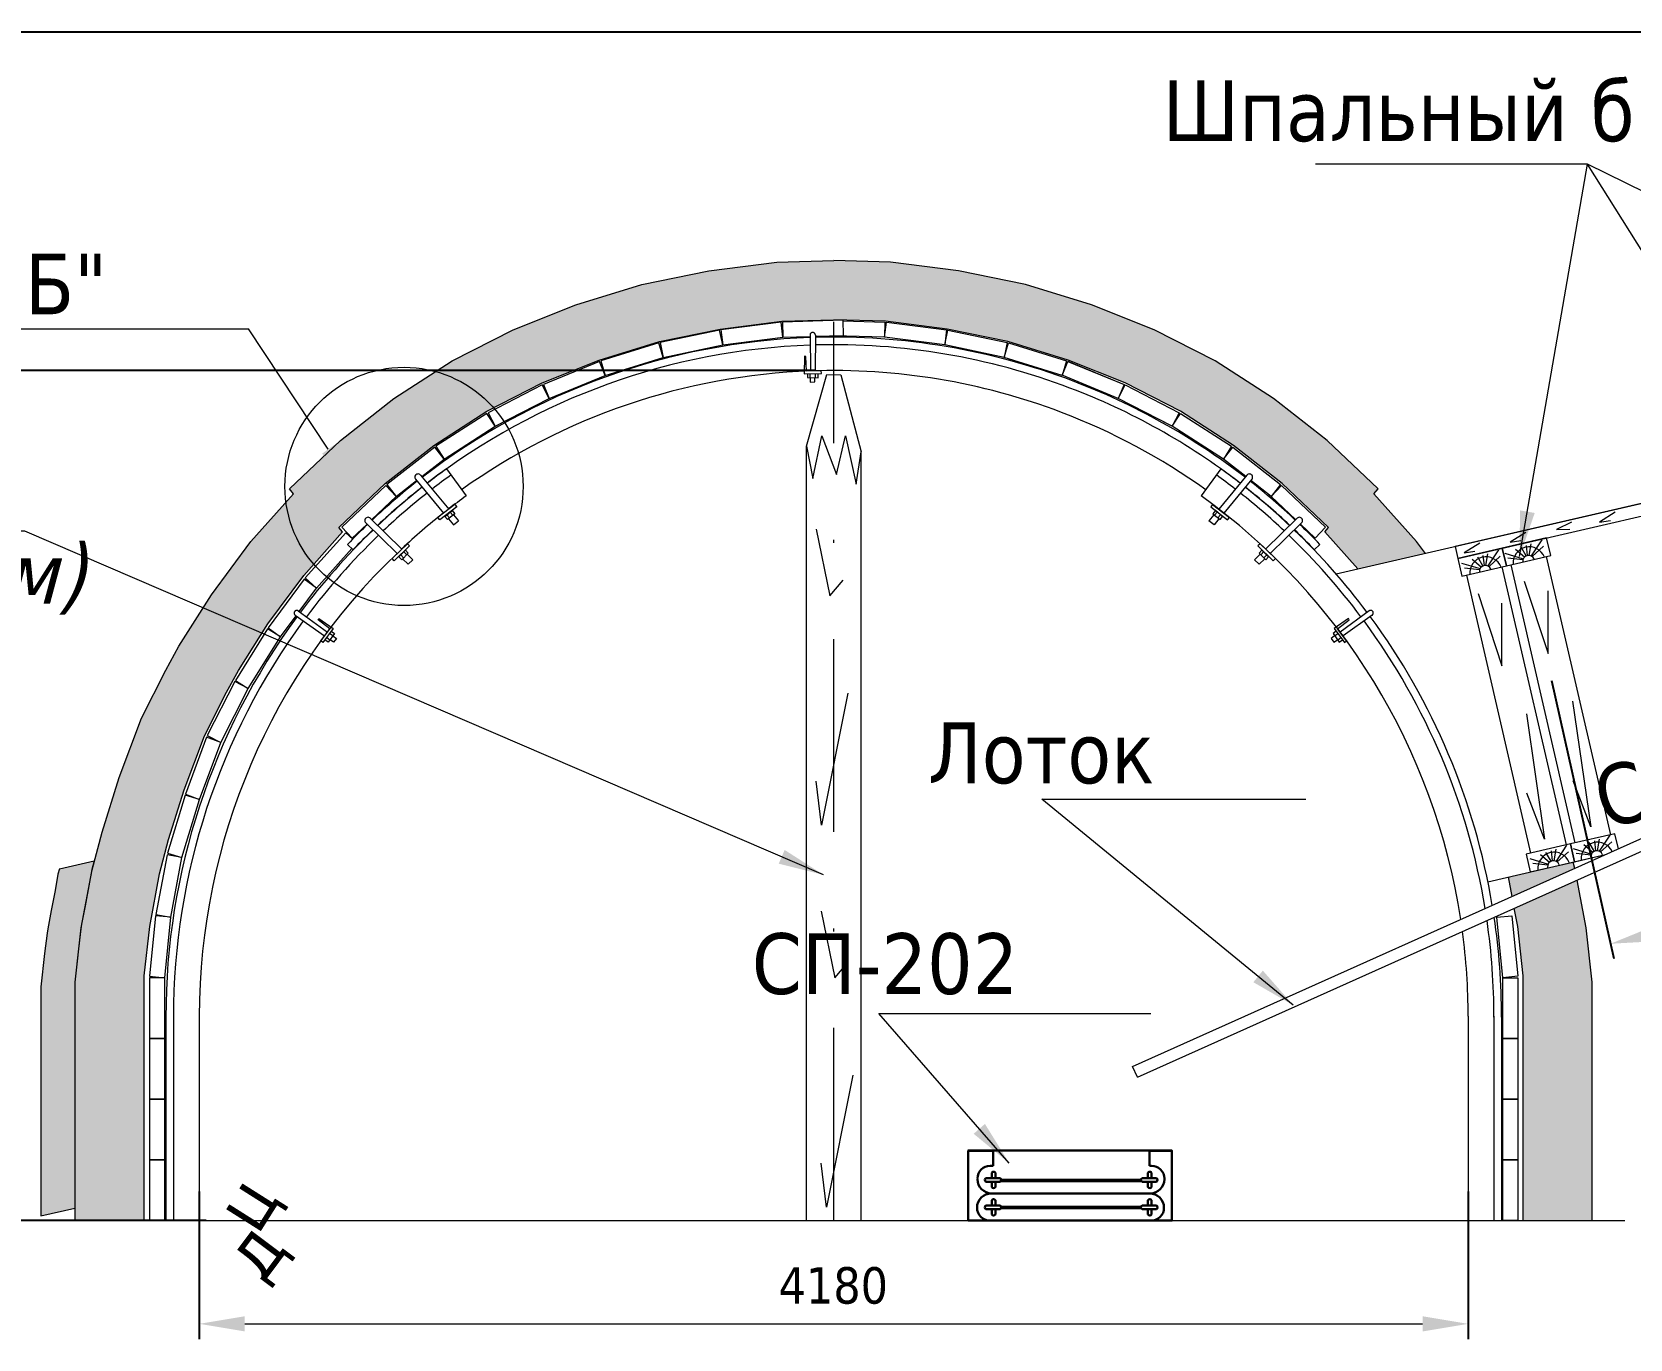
# Model space of a CAD drawing. Header units: millimetres. Extents: x 2161 to 3506, y -1213 to -250.
# Drawn here: x 2657.1 to 2709.7, y -517.9 to -474.8 of the extents above; entities that cross this region are included whole.
import ezdxf

# ---------------------------------------------------------------- set-up
doc = ezdxf.new("R2010")
doc.units = ezdxf.units.MM
for name, pattern in [('ACAD_ISO02W100', [15, 12, -3]), ('DASHED', [0.75, 0.5, -0.25]), ('штрихпунктирная2', [12.7, 6.35, -3.175, 0, -3.175])]:
    doc.linetypes.add(name, pattern=pattern)
doc.styles.add('стиль', font='TAHOMA.TTF')
doc.dimstyles.new('Копия DIN', dxfattribs={"dimtxt": 2, "dimasz": 2.5, "dimexe": 0.5, "dimexo": 0.625, "dimtad": 0, "dimdec": 0, "dimlfac": 100, "dimzin": 4, "dimdsep": 46, "dimtxsty": 'стиль', "dimcen": 2.5, "dimclre": 256, "dimclrt": 256, "dimadec": 0, "dimazin": 2, "dimtfac": 1, "dimtdec": 0, "dimtmove": 0, "dimatfit": 3, "dimfxl": 0, "dimtvp": 1, "dimtolj": 1, "dimtzin": 0, "dimlwd": 0, "dimarcsym": 0})

# ---------------------------------------------------------------- blocks, each defined once
blk = doc.blocks.new('*D397')
at = {"lineweight": -2}
for p, q in [((2662.601, -513.03), (2662.601, -517.884)), ((2704.401, -513.03), (2704.401, -517.884))]:
    blk.add_line(p, q, dxfattribs=at)
at = {"color": 0, "lineweight": 0}
blk.add_line((2664.101, -517.384), (2702.901, -517.384), dxfattribs=at)
at = {"color": 0, "lineweight": 15}
for points in [[(2664.101, -517.134), (2664.101, -517.634), (2662.601, -517.384)], [(2702.901, -517.134), (2702.901, -517.634), (2704.401, -517.384)]]:
    blk.add_solid(points, dxfattribs=at)
at = {"layer": 'Defpoints', "color": 0, "lineweight": 15}
for p in [(2662.601, -512.405), (2704.401, -512.405), (2704.401, -517.384)]:
    blk.add_point(p, dxfattribs=at)
at = {"lineweight": 15, "insert": (2683.488, -516.129), "char_height": 1.2, "attachment_point": 5, "style": 'стиль'}
blk.add_mtext('\\A1;4180', dxfattribs=at)
blk = doc.blocks.new('*D398')
at = {"lineweight": -2}
for p, q in [((2682.876, -485.987), (2620.667, -485.987)), ((2662.826, -513.984), (2620.667, -513.984))]:
    blk.add_line(p, q, dxfattribs=at)
at = {"color": 0, "lineweight": 0}
blk.add_line((2621.167, -512.484), (2621.167, -487.487), dxfattribs=at)
at = {"color": 0, "lineweight": -2}
for points in [[(2620.917, -487.487), (2621.417, -487.487), (2621.167, -485.987)], [(2620.917, -512.484), (2621.417, -512.484), (2621.167, -513.984)]]:
    blk.add_solid(points, dxfattribs=at)
at = {"layer": 'Defpoints', "color": 0, "lineweight": -2}
for p in [(2621.167, -485.987), (2683.501, -485.987), (2663.451, -513.984)]:
    blk.add_point(p, dxfattribs=at)
at = {"lineweight": 15, "insert": (2619.912, -502.075), "char_height": 1.2, "attachment_point": 5, "rotation": 90, "style": 'стиль'}
blk.add_mtext('\\A1;2800', dxfattribs=at)
blk = doc.blocks.new('*D401')
at = {"linetype": 'ByBlock', "lineweight": -2}
for p, q in [((2717.439, -493.879), (2719.496, -503.043)), ((2707.143, -496.19), (2709.2, -505.354))]:
    blk.add_line(p, q, dxfattribs=at)
at = {"color": 0, "linetype": 'ByBlock', "lineweight": 0}
blk.add_line((2717.923, -502.883), (2710.554, -504.537), dxfattribs=at)
at = {"color": 0, "lineweight": -2}
for points in [[(2717.868, -502.639), (2717.978, -503.127), (2719.387, -502.555)], [(2710.499, -504.293), (2710.609, -504.781), (2709.09, -504.866)]]:
    blk.add_solid(points, dxfattribs=at)
at = {"layer": 'Defpoints', "color": 0, "lineweight": -2}
for p in [(2717.302, -493.269), (2707.006, -495.581), (2709.09, -504.866)]:
    blk.add_point(p, dxfattribs=at)
at = {"lineweight": 0, "insert": (2713.965, -502.491), "char_height": 1.2, "attachment_point": 5, "rotation": 12.651, "style": 'стиль'}
blk.add_mtext('\\A1;700', dxfattribs=at)

msp = doc.modelspace()

# ---------------------------------------------------------------- hatches: boundary and pattern name
at = {"lineweight": 0}
h = msp.add_hatch(dxfattribs=at)
h.set_pattern_fill('GRAVEL', scale=0.1, style=0)
h.set_pattern_definition([(228.0128, (-783.69872, 551.12889), (-20.320017266, -22.86002809), [0.341721, -33.8305]), (184.9697, (-783.92732, 550.87489), (30.4800493062, 2.5399820754), [0.586405, -58.054]), (132.5104, (-784.51152, 550.82409), (25.399981518, -27.9400272925), [0.413482, -40.9347]), (267.2737, (-785.50212, 550.18909), (2.539988971, 50.7999836534), [0.534005, -52.8664]), (292.8337, (-785.52752, 549.65569), (-12.7000360555, 30.48001733), [0.523634, -51.8398]), (357.2737, (-785.32432, 549.17309), (-50.7999836534, 2.539988971), [0.534005, -52.8664]), (37.6942, (-784.790925, 549.14769), (-33.0200208612, -25.399977357), [0.706194, -69.9131]), (72.2553, (-784.23212, 549.57949), (17.7800355655, 55.880016206), [0.66672, -66.0053]), (121.4296, (-784.02892, 550.21449), (-20.3200052353, 33.01996116), [0.535813, -53.0455]), (175.2364, (-784.30832, 550.67169), (27.939978053, -2.539976163), [0.611713, -29.9739]), (222.3974, (-784.917925, 550.72249), (-30.4800009172, -27.9399636506), [0.791078, -78.3168]), (138.8141, (-782.98752, 550.16369), (-17.779988674, 15.239976557), [0.270005, -26.7306]), (171.4692, (-783.19072, 550.34149), (33.0199495956, -5.0800128), [0.513682, -50.8546]), (225, (-783.6987, 550.4177), (-5e-16, -2.5399983), [0.359209, -3.23289]), (203.1986, (-783.87652, 550.7225), (12.700042826, 5.080022274), [0.193441, -19.1506]), (291.8014, (-784.05432, 550.6463), (-2.54000178, 7.62000491), [0.273566, -13.4048]), (30.9638, (-783.95272, 550.3923), (7.619991955, 5.08000396), [0.44432, -14.3663]), (161.5651, (-783.5717, 550.6209), (5.08000232, -2.53999622), [0.321287, -7.7109]), (16.3895, (-785.52752, 550.64629), (25.400014014, 7.61998415), [0.450088, -44.5588]), (70.3462, (-785.09572, 550.77329), (-10.159971689, -27.9399604885), [0.377599, -37.3822]), (293.1986, (-783.57172, 551.1289), (-5.080022274, 12.700042826), [0.38688, -18.9572]), (343.6105, (-783.41932, 550.77329), (-25.400014014, 7.61998415), [0.450088, -44.5588]), (339.444, (-785.52752, 549.0715), (-12.700015764, 5.079993836), [0.434035, -21.2677]), (294.7751, (-785.12112, 548.91909), (-12.699970404, 27.939987026), [0.363672, -36.0036]), (66.8014, (-783.54632, 548.5889), (5.080022274, 12.700042826), [0.38688, -18.9572]), (17.354, (-783.39392, 548.94449), (-33.020001782, -10.1599846756), [0.425783, -42.1524]), (69.444, (-784.79092, 548.5889), (-5.079993836, -12.700015764), [0.217018, -21.4848]), (101.3099, (-783.6987, 548.5889), (-2.53998746, 10.15996746), [0.129515, -12.822]), (165.9638, (-783.7241, 548.7159), (7.62000535, -2.5399956), [0.523634, -9.94905]), (186.009, (-784.23212, 548.84289), (25.3999625444, 2.5399940685), [0.485267, -48.0414]), (303.6901, (-783.9527, 550.1637), (-2.54000087, 5.0799951), [0.366324, -8.79178]), (353.1572, (-783.74952, 549.85889), (43.1800178566, -5.0800227517), [0.639557, -63.316]), (60.9454, (-783.11452, 549.78269), (-10.159976366, -17.779957611), [0.261508, -25.8894]), (90, (-782.9875, 550.0113), (-2.54, 2.54), [0.1524, -2.3876]), (120.2564, (-784.28292, 548.91909), (10.159978467, -17.7799910325), [0.352867, -34.9339]), (48.0128, (-784.46072, 549.22389), (20.320017266, 22.86002809), [0.683443, -33.4888]), (0, (-784.0035, 549.732), (2.54, 2.54), [0.6604, -1.8796]), (325.3048, (-783.34312, 549.73189), (-25.399955991, 17.7800016905), [0.40161, -39.7593]), (254.0546, (-783.01292, 549.5033), (-2.54000648, -10.160024203), [0.369829, -18.1217]), (207.646, (-783.11452, 549.14769), (-48.259983049, -25.4000159747), [0.602145, -59.6125]), (175.4261, (-783.64792, 548.86829), (-33.0200076047, 2.5399877112), [0.637029, -63.0658]), (175.4261, (-783.64792, 548.86829), (-33.0200076047, 2.5399877112), [0.637029, -63.0658])])
h.paths.add_polyline_path([(2700.77, -492.522), (2702.992, -492.009), (2702.705, -491.621), (2701.298, -490.047), (2701.433, -489.881), (2699.752, -488.287), (2697.992, -486.912), (2696.071, -485.669), (2694.063, -484.647), (2691.995, -483.824), (2689.816, -483.15), (2687.613, -482.698), (2685.376, -482.414), (2683.501, -482.36), (2681.626, -482.414), (2679.389, -482.698), (2677.185, -483.15), (2675.007, -483.824), (2672.938, -484.647), (2670.931, -485.669), (2669.01, -486.912), (2667.25, -488.287), (2665.569, -489.881), (2665.704, -490.047), (2664.297, -491.621), (2662.999, -493.377), (2661.93, -495.067), (2661.494, -495.852), (2660.696, -497.44), (2659.965, -499.391), (2659.398, -501.19), (2659.071, -502.433), (2658.714, -504.346), (2658.513, -506.134), (2658.513, -513.984), (2660.784, -513.984), (2660.784, -505.927), (2660.967, -504.302), (2661.292, -502.563), (2661.589, -501.433), (2662.105, -499.797), (2662.769, -498.023), (2663.494, -496.58), (2663.891, -495.866), (2664.863, -494.33), (2666.043, -492.734), (2667.322, -491.302), (2667.199, -491.152), (2668.727, -489.702), (2670.327, -488.453), (2672.074, -487.323), (2673.899, -486.394), (2675.779, -485.645), (2677.76, -485.032), (2679.763, -484.621), (2681.797, -484.363), (2683.501, -484.315), (2685.205, -484.363), (2687.239, -484.621), (2689.242, -485.032), (2691.223, -485.645), (2693.103, -486.394), (2694.928, -487.323), (2696.675, -488.453), (2698.275, -489.702), (2699.803, -491.152), (2699.68, -491.302)])
h.paths.add_polyline_path([(2707.994, -502.77), (2705.922, -503.698), (2706.035, -504.302), (2706.218, -505.927), (2706.218, -513.984), (2708.489, -513.984), (2708.489, -506.134), (2708.288, -504.346)])
h.paths.add_polyline_path([(2705.849, -503.308), (2707.917, -502.382), (2707.862, -502.174), (2705.729, -502.667)])
msp.add_hatch(color=8, dxfattribs=at).paths.add_polyline_path([(2657.991, -502.398), (2659.134, -502.135), (2659.06, -502.423), (2658.962, -502.96), (2658.839, -503.614), (2658.723, -504.226), (2658.699, -504.37), (2658.619, -505.03), (2658.498, -506.13), (2658.498, -513.571), (2657.384, -513.828), (2657.384, -506.282), (2657.505, -505.182), (2657.584, -504.522), (2657.609, -504.378), (2657.725, -503.766), (2657.848, -503.112), (2657.946, -502.575)])

# ---------------------------------------------------------------- linework, layer by layer
at = {"linetype": 'ByBlock', "lineweight": -2}
msp.add_line((2161.234, -474.836), (2782.97, -474.836), dxfattribs=at)
at = {"color": 7, "lineweight": 0}
for p, q in [((2653.643, -484.609), (2664.22, -484.609)), ((2666.851, -488.576), (2664.22, -484.609)), ((2693.346, -508.911), (2710.795, -501.092)), ((2693.504, -509.263), (2710.876, -501.478)), ((2693.504, -509.263), (2693.346, -508.911)), ((2706.218, -513.984), (2708.489, -513.984))]:
    msp.add_line(p, q, dxfattribs=at)
at = {"color": 7, "linetype": 'штрихпунктирная2', "lineweight": 15}
msp.add_line((2683.501, -513.984), (2683.501, -484.387), dxfattribs=at)
at = {"color": 7, "lineweight": 15}
for p, q in [((2685.174, -484.889), (2683.501, -484.842)), ((2683.814, -484.35), (2685.188, -484.389)), ((2685.188, -484.389), (2685.174, -484.889)), ((2682.601, -513.984), (2682.601, -488.482)), ((2684.401, -513.984), (2684.401, -488.667)), ((2670.749, -489.223), (2671.391, -490.117)), ((2696.253, -489.223), (2695.611, -490.117)), ((2667.675, -491.891), (2667.488, -491.711)), ((2699.326, -491.891), (2699.514, -491.711)), ((2706.975, -492.116), (2709.09, -501.275)), ((2704.344, -492.723), (2706.459, -501.882)), ((2705.513, -492.453), (2707.628, -501.612)), ((2705.806, -492.386), (2707.92, -501.545)), ((2661.501, -507.254), (2661.501, -513.984)), ((2661.751, -507.254), (2661.751, -513.984)), ((2662.601, -507.254), (2662.601, -513.984)), ((2704.401, -507.254), (2704.401, -513.984)), ((2705.251, -507.254), (2705.251, -513.984)), ((2705.501, -507.254), (2705.501, -513.984)), ((2662.601, -513.984), (2661.501, -513.984)), ((2662.601, -513.984), (2704.401, -513.984)), ((2704.401, -513.984), (2709.56, -513.984))]:
    msp.add_line(p, q, dxfattribs=at)
at = {"linetype": 'Continuous', "lineweight": 13}
for p, q in [((2669.725, -489.569), (2670.65, -490.68)), ((2669.888, -489.43), (2670.819, -490.548)), ((2697.114, -489.43), (2696.183, -490.548)), ((2697.277, -489.569), (2696.352, -490.68)), ((2671.017, -490.394), (2670.462, -490.827)), ((2671.081, -490.471), (2670.527, -490.903)), ((2670.869, -490.648), (2670.955, -490.754)), ((2671.017, -490.394), (2671.081, -490.471)), ((2695.985, -490.394), (2695.921, -490.471)), ((2695.921, -490.471), (2696.475, -490.903)), ((2695.985, -490.394), (2696.54, -490.827)), ((2696.133, -490.648), (2696.047, -490.754)), ((2668.087, -491.006), (2669.123, -492.014)), ((2668.087, -491.006), (2669.123, -492.014)), ((2668.235, -490.85), (2669.277, -491.866)), ((2668.235, -490.85), (2669.277, -491.866)), ((2670.527, -490.903), (2670.462, -490.827)), ((2670.757, -490.737), (2670.843, -490.843)), ((2670.809, -490.87), (2670.972, -491.065)), ((2670.972, -491.065), (2671.14, -490.933)), ((2670.976, -490.736), (2671.14, -490.933)), ((2696.026, -490.736), (2695.862, -490.933)), ((2696.03, -491.065), (2695.862, -490.933)), ((2696.193, -490.87), (2696.03, -491.065)), ((2696.245, -490.737), (2696.158, -490.843)), ((2696.475, -490.903), (2696.54, -490.827)), ((2698.767, -490.85), (2697.725, -491.866)), ((2698.767, -490.85), (2697.725, -491.866)), ((2698.914, -491.006), (2697.879, -492.014)), ((2698.914, -491.006), (2697.879, -492.014)), ((2669.457, -491.693), (2668.95, -492.18)), ((2669.457, -491.693), (2668.95, -492.18)), ((2669.457, -491.693), (2669.529, -491.762)), ((2697.545, -491.693), (2697.472, -491.762)), ((2697.545, -491.693), (2698.052, -492.18)), ((2697.545, -491.693), (2698.052, -492.18)), ((2669.023, -492.249), (2668.95, -492.18)), ((2669.529, -491.762), (2669.023, -492.249)), ((2669.529, -491.762), (2669.023, -492.249)), ((2669.235, -492.06), (2669.332, -492.157)), ((2669.3, -492.187), (2669.482, -492.365)), ((2669.337, -491.96), (2669.433, -492.056)), ((2669.337, -491.96), (2669.433, -492.056)), ((2669.385, -492.002), (2669.391, -492.008)), ((2669.452, -492.037), (2669.636, -492.216)), ((2669.452, -492.037), (2669.636, -492.216)), ((2669.482, -492.365), (2669.636, -492.216)), ((2669.482, -492.365), (2669.636, -492.216)), ((2697.55, -492.037), (2697.366, -492.216)), ((2697.55, -492.037), (2697.366, -492.216)), ((2697.52, -492.365), (2697.366, -492.216)), ((2697.52, -492.365), (2697.366, -492.216)), ((2697.472, -491.762), (2697.979, -492.249)), ((2697.472, -491.762), (2697.979, -492.249)), ((2697.702, -492.187), (2697.52, -492.365)), ((2697.665, -491.96), (2697.568, -492.056)), ((2697.665, -491.96), (2697.568, -492.056)), ((2697.617, -492.002), (2697.611, -492.008)), ((2697.767, -492.06), (2697.67, -492.157)), ((2697.979, -492.249), (2698.052, -492.18))]:
    msp.add_line(p, q, dxfattribs=at)
at = {"linetype": 'Continuous', "lineweight": 20}
for p, q in [((2669.457, -491.693), (2669.529, -491.762)), ((2697.545, -491.693), (2697.472, -491.762))]:
    msp.add_line(p, q, dxfattribs=at)
at = {"linetype": 'Continuous', "lineweight": 30}
msp.add_line((2687.921, -511.68), (2694.636, -511.68), dxfattribs=at)
at = {"color": 0, "linetype": 'Continuous', "lineweight": 30}
for p, q in [((2688.759, -512.178), (2688.657, -512.178)), ((2688.704, -513.088), (2693.926, -513.088))]:
    msp.add_line(p, q, dxfattribs=at)
at = {"color": 0, "linetype": 'Continuous', "lineweight": 15}
for p, q in [((2693.996, -512.178), (2693.889, -512.178)), ((2688.236, -512.599), (2688.236, -512.62))]:
    msp.add_line(p, q, dxfattribs=at)
at = {"color": 7, "lineweight": 30}
for p, q in [((2688.985, -512.583), (2688.513, -512.583)), ((2688.985, -512.705), (2688.513, -512.705)), ((2688.705, -512.407), (2688.705, -512.583)), ((2688.705, -512.705), (2688.705, -512.88)), ((2688.827, -512.407), (2688.827, -512.583)), ((2688.827, -512.705), (2688.827, -512.88)), ((2694.132, -512.583), (2693.659, -512.583)), ((2694.132, -512.705), (2693.659, -512.705)), ((2693.852, -512.407), (2693.852, -512.583)), ((2693.852, -512.705), (2693.852, -512.88)), ((2693.973, -512.407), (2693.973, -512.583)), ((2693.973, -512.705), (2693.973, -512.88)), ((2688.985, -513.486), (2688.513, -513.486)), ((2688.985, -513.607), (2688.513, -513.607)), ((2688.705, -513.31), (2688.705, -513.486)), ((2688.705, -513.607), (2688.705, -513.782)), ((2688.827, -513.31), (2688.827, -513.486)), ((2688.827, -513.607), (2688.827, -513.782)), ((2694.132, -513.486), (2693.659, -513.486)), ((2694.132, -513.607), (2693.659, -513.607)), ((2693.852, -513.31), (2693.852, -513.486)), ((2693.852, -513.607), (2693.852, -513.782)), ((2693.973, -513.31), (2693.973, -513.486)), ((2693.973, -513.607), (2693.973, -513.782))]:
    msp.add_line(p, q, dxfattribs=at)
at = {"color": 7, "linetype": 'DASHED', "lineweight": 15}
msp.add_line((2694.641, -513.436), (2694.644, -513.436), dxfattribs=at)
at = {"color": 7, "lineweight": 0}
for points in [[(2700.054, -492.687), (2764.335, -477.847)], [(2658.513, -513.984), (2658.513, -506.134), (2658.714, -504.346), (2659.071, -502.433), (2659.398, -501.19), (2659.965, -499.391), (2660.696, -497.44), (2661.494, -495.852), (2661.93, -495.067), (2662.999, -493.377), (2664.297, -491.621), (2665.704, -490.047), (2665.569, -489.881), (2667.25, -488.287), (2669.01, -486.912), (2670.931, -485.669), (2672.938, -484.647), (2675.007, -483.824), (2677.185, -483.15), (2679.389, -482.698), (2681.626, -482.414), (2683.501, -482.36)], [(2702.992, -492.009), (2702.705, -491.621), (2701.298, -490.047), (2701.433, -489.881), (2699.752, -488.287), (2697.992, -486.912), (2696.071, -485.669), (2694.063, -484.647), (2691.995, -483.824), (2689.816, -483.15), (2687.613, -482.698), (2685.376, -482.414), (2683.501, -482.36)], [(2660.784, -513.984), (2660.784, -505.927), (2660.967, -504.302), (2661.292, -502.563), (2661.589, -501.433), (2662.105, -499.797), (2662.769, -498.023), (2663.494, -496.58), (2663.891, -495.866), (2664.863, -494.33), (2666.043, -492.734), (2667.322, -491.302), (2667.199, -491.152), (2668.727, -489.702), (2670.327, -488.453), (2672.074, -487.323), (2673.899, -486.394), (2675.779, -485.645), (2677.76, -485.032), (2679.763, -484.621), (2681.797, -484.363), (2683.501, -484.315)], [(2700.77, -492.522), (2699.68, -491.302), (2699.803, -491.152), (2698.275, -489.702), (2696.675, -488.453), (2694.928, -487.323), (2693.103, -486.394), (2691.223, -485.645), (2689.242, -485.032), (2687.239, -484.621), (2685.205, -484.363), (2683.501, -484.315)], [(2682.601, -488.482), (2683.279, -486.114), (2683.732, -486.127), (2684.401, -488.667)], [(2682.602, -488.477), (2682.815, -489.542), (2683.112, -488.142), (2683.596, -489.408), (2683.893, -488.142), (2684.243, -489.731), (2684.401, -488.667)], [(2682.928, -491.212), (2683.37, -493.403), (2683.813, -492.891)], [(2683.963, -496.615), (2683.098, -500.962), (2682.92, -499.513)], [(2657.991, -502.398), (2659.134, -502.135)], [(2659.134, -502.135), (2659.06, -502.423), (2658.962, -502.96), (2658.839, -503.614), (2658.723, -504.226), (2658.699, -504.37), (2658.619, -505.03), (2658.498, -506.13), (2658.498, -513.571)], [(2705.054, -502.822), (2708.931, -501.927)], [(2707.917, -502.382), (2707.862, -502.174)], [(2657.991, -502.398), (2657.946, -502.575), (2657.848, -503.112), (2657.725, -503.766), (2657.609, -504.378), (2657.584, -504.522), (2657.505, -505.182), (2657.384, -506.282), (2657.384, -513.828)], [(2705.849, -503.308), (2705.729, -502.667)], [(2708.489, -513.984), (2708.489, -506.134), (2708.288, -504.346), (2707.994, -502.77)], [(2683.091, -503.797), (2683.533, -505.987), (2683.976, -505.475)], [(2706.218, -513.984), (2706.218, -505.927), (2706.035, -504.302), (2705.922, -503.698)], [(2684.126, -509.199), (2683.261, -513.546), (2683.083, -512.097)], [(2657.384, -513.828), (2658.498, -513.571)], [(2660.784, -513.984), (2658.513, -513.984)]]:
    msp.add_lwpolyline(points, dxfattribs=at)
at = {"color": 7, "lineweight": 15}
for points in [[(2683.813, -484.333), (2681.814, -484.389), (2681.828, -484.889), (2682.721, -484.864)], [(2682.897, -484.859), (2683.828, -484.832), (2683.813, -484.333)], [(2679.741, -484.653), (2677.784, -485.065), (2677.887, -485.554), (2679.844, -485.142), (2679.741, -484.653)], [(2681.765, -484.393), (2679.781, -484.646), (2679.844, -485.142), (2681.828, -484.889), (2681.765, -484.393)], [(2685.237, -484.393), (2687.221, -484.646), (2687.157, -485.142), (2685.174, -484.889), (2685.237, -484.393)], [(2687.26, -484.653), (2689.218, -485.065), (2689.115, -485.554), (2687.157, -485.142), (2687.26, -484.653)], [(2677.739, -485.076), (2675.829, -485.67), (2675.977, -486.147), (2677.887, -485.554), (2677.739, -485.076)], [(2689.263, -485.076), (2691.173, -485.67), (2691.025, -486.147), (2689.115, -485.554), (2689.263, -485.076)], [(2675.788, -485.684), (2673.937, -486.443), (2674.127, -486.905), (2675.977, -486.147), (2675.788, -485.684)], [(2691.215, -485.681), (2693.065, -486.443), (2692.874, -486.905), (2691.025, -486.143), (2691.215, -485.681)], [(2691.025, -486.147), (2691.214, -485.684)], [(2691.214, -485.684), (2693.065, -486.443), (2692.957, -486.706)], [(2673.898, -486.461), (2672.12, -487.376), (2672.348, -487.82), (2674.127, -486.905), (2673.898, -486.461)], [(2693.103, -486.462), (2694.882, -487.376), (2694.654, -487.82), (2692.875, -486.907), (2693.103, -486.462)], [(2692.974, -486.713), (2693.104, -486.461)], [(2693.104, -486.461), (2694.882, -487.376), (2694.654, -487.82), (2694.051, -487.51)], [(2672.078, -487.4), (2670.395, -488.48), (2670.665, -488.901), (2672.348, -487.82), (2672.078, -487.4)], [(2694.924, -487.4), (2696.607, -488.48), (2696.337, -488.901), (2694.654, -487.82), (2694.924, -487.4)], [(2670.357, -488.507), (2668.782, -489.74), (2669.09, -490.134), (2669.759, -489.61)], [(2669.928, -489.478), (2670.665, -488.901), (2670.357, -488.507)], [(2697.074, -489.478), (2696.337, -488.901), (2696.645, -488.507)], [(2696.645, -488.507), (2698.22, -489.74), (2697.912, -490.134), (2697.243, -489.61)], [(2703.974, -491.783), (2704.063, -492.172), (2714.905, -489.669), (2714.815, -489.28), (2703.974, -491.783)], [(2668.746, -489.771), (2667.295, -491.147), (2667.639, -491.51), (2668.128, -491.045)], [(2668.284, -490.898), (2669.09, -490.134), (2668.746, -489.771)], [(2698.718, -490.898), (2697.912, -490.134), (2698.256, -489.771)], [(2698.256, -489.771), (2699.707, -491.147), (2699.363, -491.51), (2698.874, -491.045)], [(2709.247, -490.656), (2708.731, -490.979), (2709.087, -490.925)], [(2707.801, -490.98), (2707.314, -491.219), (2707.747, -491.206)], [(2667.426, -491.329), (2666.089, -492.816), (2666.461, -493.15), (2667.631, -491.848)], [(2667.657, -491.536), (2667.426, -491.329)], [(2704.786, -491.667), (2704.27, -491.989), (2704.625, -491.936)], [(2705.525, -491.835), (2705.66, -492.42), (2707.121, -492.082), (2706.986, -491.498), (2705.525, -491.835)], [(2706.302, -491.317), (2705.786, -491.639), (2706.142, -491.586)], [(2706.414, -492.077), (2706.479, -491.692)], [(2706.826, -491.56), (2706.477, -492.093)], [(2704.063, -492.172), (2704.198, -492.757), (2705.66, -492.42), (2705.525, -491.835), (2704.063, -492.172)], [(2704.833, -492.46), (2704.539, -492.208)], [(2704.887, -492.423), (2704.72, -492.135)], [(2704.936, -492.408), (2704.901, -492.076)], [(2704.988, -492.406), (2705.053, -492.021)], [(2705.4, -491.889), (2705.051, -492.422)], [(2705.46, -492.105), (2705.089, -492.444)], [(2705.614, -491.999), (2706.219, -492.183)], [(2705.711, -492.157), (2706.207, -492.213)], [(2706.259, -492.131), (2705.965, -491.879)], [(2706.313, -492.094), (2706.147, -491.806)], [(2706.362, -492.079), (2706.327, -491.747)], [(2706.886, -491.776), (2706.515, -492.115)], [(2704.187, -492.328), (2704.793, -492.512)], [(2704.285, -492.486), (2704.781, -492.542)], [(2666.058, -492.854), (2664.873, -494.465), (2665.275, -494.761), (2665.787, -494.065)], [(2665.892, -493.924), (2666.461, -493.15), (2666.058, -492.854)], [(2706.252, -492.921), (2707.037, -495.301), (2707.033, -493.241)], [(2704.727, -493.332), (2705.512, -495.712), (2705.508, -493.652)], [(2664.851, -494.496), (2663.792, -496.193), (2664.216, -496.458), (2665.275, -494.761), (2664.851, -494.496)], [(2663.771, -496.231), (2662.862, -498.012), (2663.308, -498.24), (2664.216, -496.458), (2663.771, -496.231)], [(2707.844, -496.881), (2708.444, -501.01), (2707.859, -499.497)], [(2706.319, -497.291), (2706.919, -501.421), (2706.334, -499.908)], [(2662.839, -498.066), (2662.143, -499.941), (2662.612, -500.115), (2663.308, -498.24), (2662.839, -498.066)], [(2662.133, -499.969), (2661.552, -501.883), (2662.031, -502.028), (2662.612, -500.115), (2662.133, -499.969)], [(2706.313, -501.916), (2706.448, -502.501), (2707.909, -502.163), (2707.774, -501.579), (2706.313, -501.916)], [(2707.646, -501.617), (2707.297, -502.149)], [(2709.351, -501.739), (2709.236, -501.241), (2707.774, -501.579)], [(2707.774, -501.579), (2707.909, -502.163), (2708.931, -501.927)], [(2708.505, -501.858), (2708.211, -501.607)], [(2708.559, -501.822), (2708.392, -501.534)], [(2708.608, -501.806), (2708.573, -501.474)], [(2708.66, -501.804), (2708.724, -501.419)], [(2709.072, -501.288), (2708.723, -501.82)], [(2709.132, -501.504), (2708.761, -501.842)], [(2661.539, -501.936), (2661.168, -503.901), (2661.66, -503.994), (2662.031, -502.028), (2661.539, -501.936)], [(2706.433, -502.056), (2707.039, -502.24)], [(2706.531, -502.214), (2707.026, -502.269)], [(2707.078, -502.188), (2706.785, -501.936)], [(2707.133, -502.151), (2706.966, -501.863)], [(2707.181, -502.136), (2707.147, -501.804)], [(2707.234, -502.133), (2707.298, -501.748)], [(2707.705, -501.833), (2707.335, -502.171)], [(2707.859, -501.727), (2708.465, -501.911)], [(2707.957, -501.885), (2708.453, -501.94)], [(2661.162, -503.944), (2660.963, -505.934), (2661.461, -505.984), (2661.66, -503.994), (2661.162, -503.944)], [(2705.84, -503.944), (2706.038, -505.934), (2705.541, -505.984), (2705.342, -503.994), (2705.84, -503.944)], [(2660.961, -505.984), (2660.961, -507.984), (2661.461, -507.984), (2661.461, -505.984), (2660.961, -505.984)], [(2706.041, -505.984), (2706.041, -507.984), (2705.541, -507.984), (2705.541, -505.984), (2706.041, -505.984)], [(2660.961, -507.984), (2660.961, -509.984), (2661.461, -509.984), (2661.461, -507.984), (2660.961, -507.984)], [(2706.041, -507.984), (2706.041, -509.984), (2705.541, -509.984), (2705.541, -507.984), (2706.041, -507.984)], [(2660.961, -509.984), (2660.961, -511.984), (2661.461, -511.984), (2661.461, -509.984), (2660.961, -509.984)], [(2706.041, -509.984), (2706.041, -511.984), (2705.541, -511.984), (2705.541, -509.984), (2706.041, -509.984)], [(2660.961, -511.984), (2660.961, -513.984), (2661.461, -513.984), (2661.461, -511.984), (2660.961, -511.984)], [(2706.041, -511.984), (2706.041, -513.984), (2705.541, -513.984), (2705.541, -511.984), (2706.041, -511.984)], [(2694.641, -513.649), (2694.644, -513.649)]]:
    msp.add_lwpolyline(points, dxfattribs=at)
at = {"linetype": 'ACAD_ISO02W100', "lineweight": 0, "ltscale": 0.3}
for points in [[(2682.721, -484.81), (2682.731, -486.005)], [(2682.897, -484.821), (2682.891, -485.997)], [(2683.09, -485.997), (2682.601, -486.013), (2682.58, -485.523), (2682.537, -485.517), (2682.523, -486.092), (2683.101, -486.082), (2683.09, -485.997)], [(2682.633, -486.09), (2682.637, -486.219), (2682.991, -486.222), (2682.988, -486.084)], [(2682.724, -486.22), (2682.726, -486.089)], [(2682.724, -486.22), (2682.727, -486.366), (2682.883, -486.363), (2682.884, -486.221)], [(2682.9, -486.221), (2682.898, -486.086)], [(2665.762, -494.047), (2666.723, -494.725)], [(2665.856, -493.897), (2666.821, -494.6)], [(2666.607, -494.887), (2666.904, -494.499), (2666.518, -494.197), (2666.538, -494.159), (2667.014, -494.482), (2666.67, -494.946), (2666.607, -494.887)], [(2700.395, -494.887), (2700.097, -494.499), (2700.484, -494.197), (2700.464, -494.159), (2699.988, -494.482), (2700.332, -494.946), (2700.395, -494.887)], [(2701.146, -493.897), (2700.18, -494.6)], [(2701.24, -494.047), (2700.279, -494.725)], [(2666.948, -494.57), (2667.051, -494.647), (2666.848, -494.938), (2666.737, -494.856)], [(2666.9, -494.864), (2666.791, -494.783)], [(2667.001, -494.719), (2666.893, -494.644)], [(2667.001, -494.719), (2667.118, -494.807), (2667.025, -494.931), (2666.909, -494.851)], [(2700.001, -494.719), (2699.884, -494.807), (2699.977, -494.931), (2700.093, -494.851)], [(2700.054, -494.57), (2699.951, -494.647), (2700.154, -494.938), (2700.265, -494.856)], [(2700.001, -494.719), (2700.109, -494.644)], [(2700.102, -494.864), (2700.211, -494.783)]]:
    msp.add_lwpolyline(points, dxfattribs=at)
at = {"linetype": 'Continuous', "lineweight": 13}
for points in [[(2671.014, -490.706), (2670.775, -490.897), (2670.69, -490.79), (2670.929, -490.599)], [(2695.988, -490.706), (2696.227, -490.897), (2696.312, -490.79), (2696.073, -490.599)], [(2669.487, -492.003), (2669.269, -492.218), (2669.173, -492.12), (2669.392, -491.905)], [(2669.487, -492.003), (2669.269, -492.218), (2669.173, -492.12), (2669.392, -491.905)], [(2697.515, -492.003), (2697.733, -492.218), (2697.829, -492.12), (2697.61, -491.905)], [(2697.515, -492.003), (2697.733, -492.218), (2697.829, -492.12), (2697.61, -491.905)]]:
    msp.add_lwpolyline(points, close=True, dxfattribs=at)
at = {"linetype": 'Continuous', "lineweight": 30}
for points in [[(2688.759, -511.684), (2687.934, -511.684), (2687.934, -513.984), (2694.641, -513.984), (2694.641, -511.684), (2693.901, -511.684)], [(2688.759, -512.178), (2688.759, -511.684)], [(2693.901, -511.684), (2693.901, -512.178)]]:
    msp.add_lwpolyline(points, dxfattribs=at)
at = {"color": 0, "linetype": 'Continuous', "lineweight": 30}
for points in [[(2693.913, -512.178), (2693.971, -512.178, -0.414214), (2694.393, -512.599), (2694.393, -512.641)], [(2689.397, -513.088), (2688.691, -513.088, 0.414214), (2688.223, -513.556), (2688.223, -513.562, 0.414214), (2688.645, -513.983), (2693.96, -513.983, 0.414214), (2694.381, -513.562), (2694.381, -513.556, 0.414214), (2693.913, -513.088), (2693.409, -513.088)]]:
    msp.add_lwpolyline(points, format="xyb", dxfattribs=at)
at = {"color": 0, "linetype": 'Continuous', "lineweight": 50}
for points in [[(2689.018, -512.661), (2693.626, -512.661)], [(2689.02, -513.548), (2693.624, -513.548)]]:
    msp.add_lwpolyline(points, dxfattribs=at)
at = {"color": 7, "lineweight": 0}
msp.add_circle((2669.345, -489.803), 3.923, dxfattribs=at)
at = {"linetype": 'ACAD_ISO02W100', "lineweight": 0, "ltscale": 0.3}
for centre, radius, start, end in [((2682.808, -484.821), 0.0885, 0.1159, 172.9694), ((2682.803, -506.939), 20.939, 89.7677, 90.5547), ((2665.814, -493.975), 0.0885, 61.5043, 234.3578), ((2701.188, -493.975), 0.0885, 305.6422, 118.4957), ((2683.817, -506.823), 20.939, 143.9191, 144.706), ((2683.184, -506.823), 20.939, 35.294, 36.0809)]:
    msp.add_arc(centre, radius, start, end, dxfattribs=at)
at = {"color": 7, "lineweight": 15}
for centre, radius, start, end in [((2683.501, -507.087), 22.2, 92.0123, 127.6228), ((2683.501, -507.087), 21.95, 92.0293, 127.5981), ((2683.501, -507.087), 21.95, 69.2343, 91.5813), ((2683.501, -507.087), 22.2, 69.2552, 91.56), ((2683.501, -507.087), 21.1, 92.0901, 125.5147), ((2683.501, -507.087), 21.1, 69.1596, 92.0379), ((2683.501, -507.087), 22.2, 52.3772, 69.2552), ((2683.501, -507.087), 21.95, 52.4019, 69.2343), ((2683.501, -507.087), 21.1, 54.4853, 69.1596), ((2669.807, -489.5), 0.107, 39.3586, 220.2226), ((2683.701, -507.254), 22.2, 125.6912, 127.7436), ((2683.701, -507.254), 21.95, 125.6912, 127.7203), ((2683.301, -507.254), 21.95, 52.2797, 54.3088), ((2683.301, -507.254), 22.2, 52.2564, 54.3088), ((2697.195, -489.5), 0.107, 319.7774, 140.6414), ((2683.501, -507.087), 22.2, 128.1759, 133.2259), ((2683.501, -507.087), 21.95, 128.1573, 133.1975), ((2683.701, -507.254), 22.2, 128.2965, 133.2777), ((2683.701, -507.254), 21.95, 128.2793, 133.2498), ((2683.701, -507.254), 21.1, 125.6912, 127.6369), ((2683.301, -507.254), 21.1, 8.6898, 54.3088), ((2683.301, -507.254), 21.95, 46.7502, 51.7207), ((2683.301, -507.254), 21.95, 46.7502, 51.7207), ((2683.301, -507.254), 22.2, 46.7223, 51.7035), ((2683.301, -507.254), 22.2, 46.7223, 51.7035), ((2683.501, -507.087), 21.95, 46.8025, 51.8427), ((2683.501, -507.087), 21.95, 46.8025, 51.8427), ((2683.501, -507.087), 22.2, 46.7741, 51.8241), ((2683.501, -507.087), 22.2, 46.7741, 51.8241), ((2683.501, -507.087), 22.2, 133.7792, 136.1625), ((2668.162, -490.928), 0.107, 45.2923, 226.1563), ((2683.701, -507.254), 21.1, 128.2177, 133.1501), ((2698.84, -490.928), 0.107, 313.8437, 134.7077), ((2683.501, -507.087), 22.2, 43.8375, 46.2208), ((2683.701, -507.254), 22.2, 133.8308, 143.1839), ((2683.701, -507.254), 21.95, 133.809, 143.1752), ((2683.501, -507.087), 21.95, 133.7568, 136.1625), ((2683.301, -507.254), 21.95, 36.8248, 46.191), ((2683.301, -507.254), 22.2, 36.8161, 46.1692), ((2683.501, -507.087), 21.95, 43.8375, 46.2432), ((2683.701, -507.254), 21.1, 133.7311, 180), ((2704.989, -492.66), 0.537, 21.9125, 184.0875), ((2706.415, -492.331), 0.537, 21.9125, 184.0875), ((2706.397, -492.276), 0.2, 20.4341, 185.5659), ((2704.971, -492.605), 0.2, 20.4341, 185.5659), ((2683.701, -507.254), 22.2, 143.6361, 180.0674), ((2683.701, -507.254), 21.95, 143.623, 180.065), ((2683.301, -507.254), 21.95, 9.302, 36.377), ((2683.301, -507.254), 22.2, 9.4728, 36.3639), ((2708.66, -502.058), 0.537, 25.0611, 184.0875), ((2707.234, -502.387), 0.537, 21.9125, 184.0875), ((2707.216, -502.333), 0.2, 20.4341, 185.5659), ((2708.643, -502.004), 0.2, 20.4341, 185.5659), ((2683.301, -507.254), 21.95, 359.935, 8.258), ((2683.301, -507.254), 22.2, 359.9326, 8.4415), ((2683.301, -507.254), 21.1, 0, 7.6004)]:
    msp.add_arc(centre, radius, start, end, dxfattribs=at)
at = {"color": 0, "linetype": 'Continuous', "lineweight": 30}
for centre, radius, start, end in [((2688.657, -512.599), 0.421, 90, 180), ((2688.704, -512.62), 0.468, 180, 270), ((2693.926, -512.62), 0.468, 270, 0)]:
    msp.add_arc(centre, radius, start, end, dxfattribs=at)
at = {"color": 7, "lineweight": 30}
for centre, start, end in [((2688.548, -512.644), 119.8267, 240.1733), ((2688.766, -512.442), 29.8267, 150.1733), ((2688.95, -512.644), 299.8267, 60.1733), ((2693.694, -512.644), 119.8267, 240.1733), ((2693.913, -512.442), 29.8267, 150.1733), ((2694.097, -512.644), 299.8267, 60.1733), ((2688.766, -512.845), 209.8267, 330.1733), ((2688.766, -513.345), 29.8267, 150.1733), ((2693.913, -512.845), 209.8267, 330.1733), ((2693.913, -513.345), 29.8267, 150.1733), ((2688.548, -513.547), 119.8267, 240.1733), ((2688.766, -513.748), 209.8267, 330.1733), ((2688.95, -513.547), 299.8267, 60.1733), ((2693.694, -513.547), 119.8267, 240.1733), ((2693.913, -513.748), 209.8267, 330.1733), ((2694.097, -513.547), 299.8267, 60.1733)]:
    msp.add_arc(centre, 0.0701, start, end, dxfattribs=at)
at = {"color": 7, "lineweight": 0}
msp.add_solid([(2667.053, -488.429), (2667.733, -489.789), (2666.649, -488.723)], dxfattribs=at)

# ---------------------------------------------------------------- texts
at = {"color": 7, "char_height": 2, "width": 79.3281, "attachment_point": 1, "style": 'стиль'}
for s, insert in [('{\\W8.6589;    }Шпальный брус', (2668.357, -476.431)), ('{\\W8.0239;     }Узел "Б"', (2619.285, -482.133)), ('{\\W8.6644;    }Крепь усиления\\P{\\fTahoma|b0|i1|c204|p34;\\W8.6644;    \\W1;(дер. стойка Ø180-200 мм)}\\P{\\fTahoma|b0|i1|c204|p34;\\W9.2281;     }', (2599.609, -488.335)), ('{\\W8.355;     }Лоток', (2655.275, -497.578)), ('{\\W8.2039;     }СП-202', (2650.039, -504.518))]:
    msp.add_mtext(s, dxfattribs=dict(at, insert=insert))
at = {"color": 7, "width": 79.3281, "style": 'стиль'}
for s, insert, char_height, attachment_point, rotation in [('{\\W8.3965;     }СК-38', (2678.081, -507.814), 2, 1, 15.8924), ('ц', (2663.776, -512.31), 1.8, 3, 57.7253), ('д', (2664.117, -513.835), 1.8, 3, 53.1853)]:
    msp.add_mtext(s, dxfattribs=dict(at, insert=insert, char_height=char_height, attachment_point=attachment_point, rotation=rotation))

# ---------------------------------------------------------------- dimensions: what is measured, and where the dimension line sits
at = {"color": 7, "lineweight": 15}
dim = msp.add_linear_dim(base=(2621.167, -485.987), p1=(2663.451, -513.984), p2=(2683.501, -485.987), angle=90, dimstyle='Копия DIN', override={"dimtxt": 1.2, "dimasz": 1.5}, dxfattribs=at)
dim.commit()
dim.dimension.update_dxf_attribs({"geometry": '*D398', "text_midpoint": (2621.167, -502.075), "dimtype": 160})
at = {"color": 7, "lineweight": 0}
dim = msp.add_linear_dim(base=(2709.09, -504.866), p1=(2717.302, -493.269), p2=(2707.006, -495.581), angle=192.651, text='700', dimstyle='Копия DIN', override={"dimtxt": 1.2, "dimasz": 1.5}, dxfattribs=at)
dim.commit()
dim.dimension.update_dxf_attribs({"geometry": '*D401', "text_midpoint": (2714.239, -503.71), "dimtype": 161})
at = {"color": 7, "lineweight": 15}
dim = msp.add_linear_dim(base=(2704.401, -517.384), p1=(2662.601, -512.405), p2=(2704.401, -512.405), dimstyle='Копия DIN', override={"dimtxt": 1.2, "dimasz": 1.5}, dxfattribs=at)
dim.commit()
dim.dimension.update_dxf_attribs({"geometry": '*D397', "text_midpoint": (2683.488, -517.384), "dimtype": 160})

# ---------------------------------------------------------------- leaders
at = {"color": 7, "lineweight": 0}
for points in [[(2706.096, -492.113), (2708.335, -479.192), (2699.376, -479.192)], [(2725.283, -487.541), (2708.335, -479.192), (2699.376, -479.192)], [(2714.908, -489.655), (2708.335, -479.192), (2699.376, -479.192)], [(2683.165, -502.596), (2656.858, -491.277), (2622.53, -491.277)], [(2698.642, -506.892), (2690.352, -500.101), (2699.056, -500.101)], [(2689.284, -512.092), (2684.983, -507.166), (2693.943, -507.166)]]:
    msp.add_leader(points, dimstyle='Копия DIN', override={"dimtxt": 1.2, "dimasz": 1.5, "dimgap": 0.625, "dimtad": 0}, dxfattribs=at)

doc.saveas('drawing.dxf')
